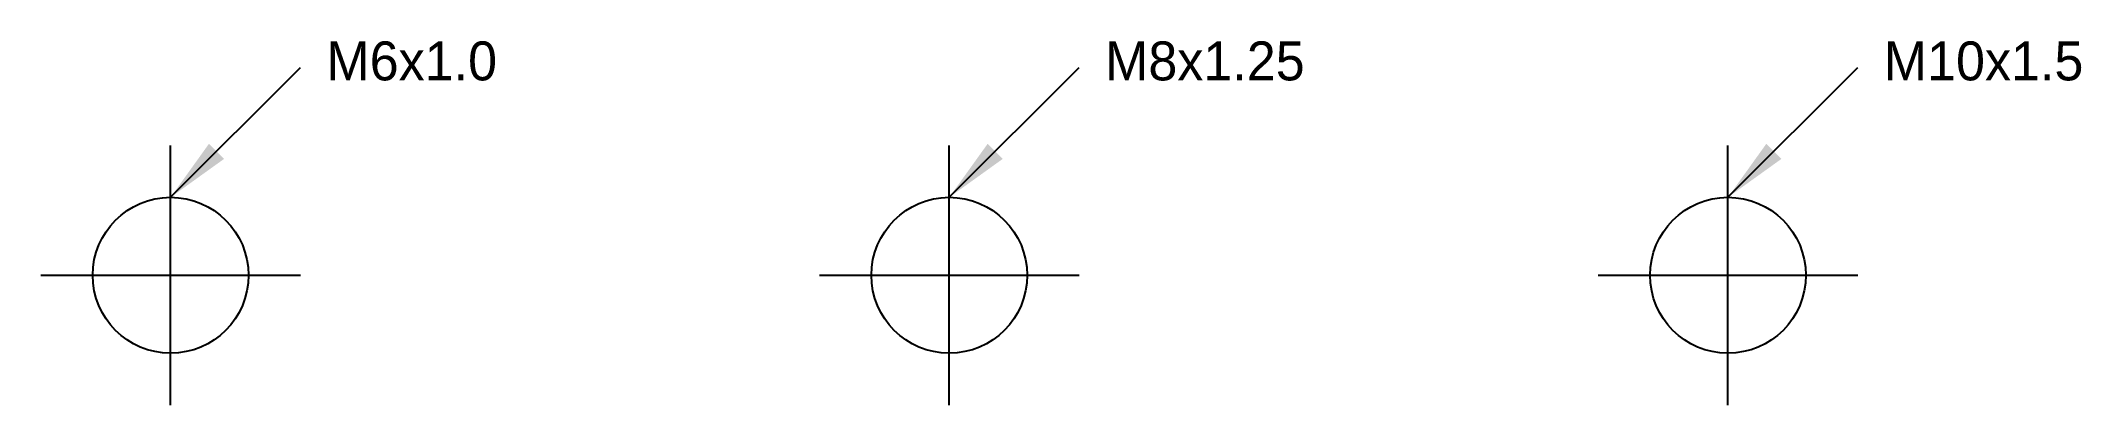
# Model space of a CAD drawing. Header units: metres. Extents: x 15 to 93.6, y 15 to 29.
import ezdxf

# ---------------------------------------------------------------- set-up
doc = ezdxf.new("R2010")
doc.units = ezdxf.units.M
doc.dimstyles.get("Standard").update_dxf_attribs({"dimtxt": 2.5, "dimasz": 2.5, "dimexe": 1.25, "dimexo": 0.625, "dimtad": 1, "dimcen": 2.5, "dimazin": 3, "dimtfac": 1, "dimtmove": 0, "dimatfit": 3})

msp = doc.modelspace()

# ---------------------------------------------------------------- linework, layer by layer
for p, q in [((20, 15), (20, 25)), ((50, 15), (50, 25)), ((80, 15), (80, 25)), ((15, 20), (25, 20)), ((45, 20), (55, 20)), ((75, 20), (85, 20))]:
    msp.add_line(p, q)
for centre in [(20, 20), (50, 20), (80, 20)]:
    msp.add_circle(centre, 3)

# ---------------------------------------------------------------- texts
for s, p in [('M6x1.0', (26, 27.5)), ('M8x1.25', (56, 27.5)), ('M10x1.5', (86, 27.5))]:
    msp.add_text(s, height=1.5).set_placement(p)

# ---------------------------------------------------------------- leaders
for points in [[(20, 23), (25, 28)], [(50, 23), (55, 28)], [(80, 23), (85, 28)]]:
    msp.add_leader(points, dimstyle='Standard')

doc.saveas('drawing.dxf')
